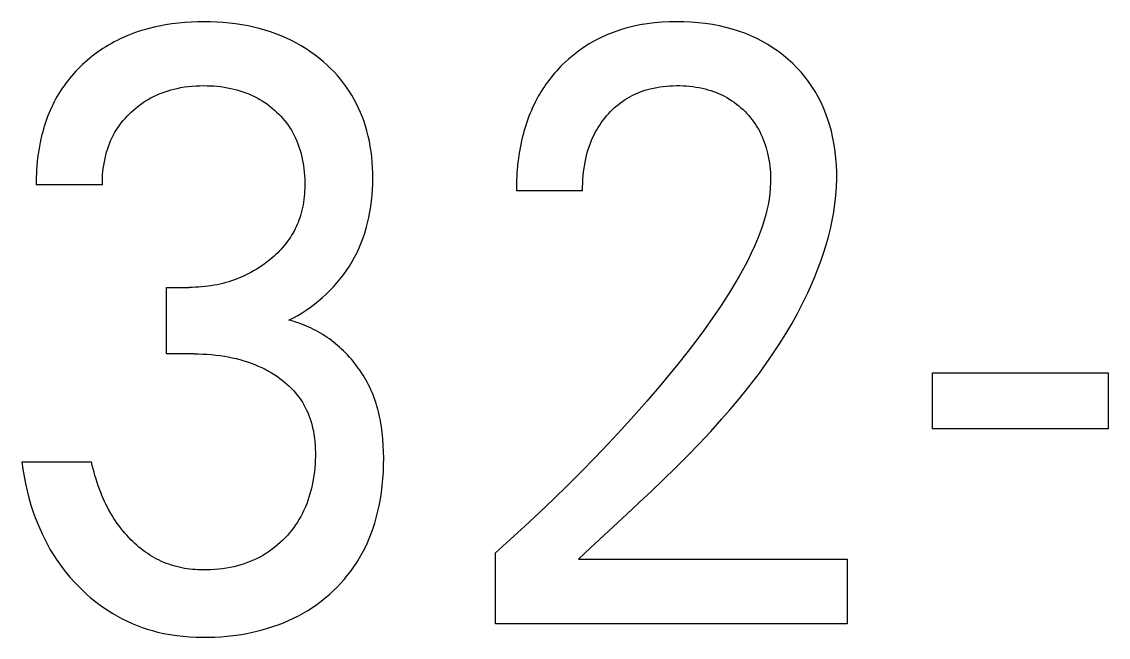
# Model space of a CAD drawing. Extents: x 10 to 622, y -523 to 292.
# Drawn here: x 290.024 to 290.655, y 102.47 to 102.827 of the extents above; entities that cross this region are included whole.
import ezdxf

# ---------------------------------------------------------------- set-up
doc = ezdxf.new("R2010")
doc.units = 0
doc.header["$LTSCALE"] = 5
doc.header["$MEASUREMENT"] = 0
doc.layers.get('0').update_dxf_attribs({"linetype": 'CONTINUOUS'})

msp = doc.modelspace()

# ---------------------------------------------------------------- linework, layer by layer
at = {"color": 7, "linetype": 'Continuous'}
for p, q in [((290.11537, 102.82636), (290.11163, 102.82591)), ((290.11912, 102.82671), (290.11537, 102.82636)), ((290.12288, 102.82695), (290.11912, 102.82671)), ((290.12664, 102.82709), (290.12288, 102.82695)), ((290.13041, 102.82713), (290.12664, 102.82709)), ((290.13405, 102.82709), (290.13041, 102.82713)), ((290.13769, 102.82695), (290.13405, 102.82709)), ((290.14133, 102.82672), (290.13769, 102.82695)), ((290.14495, 102.82639), (290.14133, 102.82672)), ((290.14857, 102.82595), (290.14495, 102.82639)), ((290.39156, 102.82647), (290.38731, 102.82595)), ((290.39583, 102.82684), (290.39156, 102.82647)), ((290.40012, 102.82706), (290.39583, 102.82684)), ((290.40441, 102.82713), (290.40012, 102.82706)), ((290.40859, 102.82708), (290.40441, 102.82713)), ((290.41277, 102.82689), (290.40859, 102.82708)), ((290.41694, 102.82657), (290.41277, 102.82689)), ((290.42109, 102.8261), (290.41694, 102.82657)), ((290.08982, 102.82061), (290.08702, 102.81955)), ((290.09265, 102.82159), (290.08982, 102.82061)), ((290.0955, 102.82248), (290.09265, 102.82159)), ((290.09838, 102.82328), (290.0955, 102.82248)), ((290.10129, 102.824), (290.09838, 102.82328)), ((290.10421, 102.82464), (290.10129, 102.824)), ((290.10791, 102.82533), (290.10421, 102.82464)), ((290.11163, 102.82591), (290.10791, 102.82533)), ((290.15217, 102.82541), (290.14857, 102.82595)), ((290.15575, 102.82475), (290.15217, 102.82541)), ((290.15903, 102.82404), (290.15575, 102.82475)), ((290.16228, 102.82323), (290.15903, 102.82404)), ((290.16551, 102.82231), (290.16228, 102.82323)), ((290.16871, 102.82129), (290.16551, 102.82231)), ((290.17187, 102.82017), (290.16871, 102.82129)), ((290.17498, 102.81893), (290.17187, 102.82017)), ((290.36759, 102.82096), (290.36393, 102.8195)), ((290.3713, 102.82226), (290.36759, 102.82096)), ((290.37507, 102.8234), (290.3713, 102.82226)), ((290.37888, 102.82437), (290.37507, 102.8234)), ((290.38308, 102.82525), (290.37888, 102.82437)), ((290.38731, 102.82595), (290.38308, 102.82525)), ((290.42522, 102.82547), (290.42109, 102.8261)), ((290.42933, 102.82469), (290.42522, 102.82547)), ((290.43304, 102.82384), (290.42933, 102.82469)), ((290.43672, 102.82284), (290.43304, 102.82384)), ((290.44036, 102.8217), (290.43672, 102.82284)), ((290.44395, 102.82041), (290.44036, 102.8217)), ((290.44748, 102.81897), (290.44395, 102.82041)), ((290.07648, 102.81452), (290.07483, 102.81357)), ((290.07815, 102.81544), (290.07648, 102.81452)), ((290.07984, 102.81632), (290.07815, 102.81544)), ((290.08155, 102.81716), (290.07984, 102.81632)), ((290.08427, 102.8184), (290.08155, 102.81716)), ((290.08702, 102.81955), (290.08427, 102.8184)), ((290.17806, 102.81759), (290.17498, 102.81893)), ((290.18098, 102.81619), (290.17806, 102.81759)), ((290.18386, 102.81468), (290.18098, 102.81619)), ((290.18668, 102.81307), (290.18386, 102.81468)), ((290.35364, 102.81422), (290.35051, 102.81223)), ((290.35685, 102.81607), (290.35364, 102.81422)), ((290.36035, 102.81787), (290.35685, 102.81607)), ((290.36393, 102.8195), (290.36035, 102.81787)), ((290.45094, 102.81738), (290.44748, 102.81897)), ((290.4542, 102.81569), (290.45094, 102.81738)), ((290.45738, 102.81386), (290.4542, 102.81569)), ((290.46048, 102.81189), (290.45738, 102.81386)), ((290.0669, 102.80828), (290.06539, 102.80711)), ((290.06844, 102.80941), (290.0669, 102.80828)), ((290.07, 102.8105), (290.06844, 102.80941)), ((290.07159, 102.81156), (290.07, 102.8105)), ((290.0732, 102.81258), (290.07159, 102.81156)), ((290.07483, 102.81357), (290.0732, 102.81258)), ((290.18944, 102.81137), (290.18668, 102.81307)), ((290.19214, 102.80956), (290.18944, 102.81137)), ((290.19477, 102.80766), (290.19214, 102.80956)), ((290.19734, 102.80567), (290.19477, 102.80766)), ((290.34455, 102.80782), (290.34171, 102.80542)), ((290.34748, 102.81009), (290.34455, 102.80782)), ((290.35051, 102.81223), (290.34748, 102.81009)), ((290.4635, 102.80978), (290.46048, 102.81189)), ((290.46642, 102.80754), (290.4635, 102.80978)), ((290.46924, 102.80518), (290.46642, 102.80754)), ((290.05973, 102.80227), (290.05842, 102.80101)), ((290.06107, 102.80349), (290.05973, 102.80227)), ((290.06243, 102.80469), (290.06107, 102.80349)), ((290.0639, 102.80592), (290.06243, 102.80469)), ((290.06539, 102.80711), (290.0639, 102.80592)), ((290.19951, 102.80385), (290.19734, 102.80567)), ((290.20163, 102.80196), (290.19951, 102.80385)), ((290.20368, 102.80001), (290.20163, 102.80196)), ((290.33832, 102.80225), (290.33715, 102.80107)), ((290.34, 102.80386), (290.33832, 102.80225)), ((290.34171, 102.80542), (290.34, 102.80386)), ((290.4718, 102.80283), (290.46924, 102.80518)), ((290.47427, 102.80038), (290.4718, 102.80283)), ((290.05346, 102.79573), (290.05229, 102.79434)), ((290.05465, 102.79709), (290.05346, 102.79573)), ((290.05588, 102.79842), (290.05465, 102.79709)), ((290.05714, 102.79973), (290.05588, 102.79842)), ((290.05842, 102.80101), (290.05714, 102.79973)), ((290.20567, 102.79798), (290.20368, 102.80001)), ((290.20759, 102.7959), (290.20567, 102.79798)), ((290.20943, 102.79374), (290.20759, 102.7959)), ((290.33165, 102.79484), (290.33063, 102.79353)), ((290.3327, 102.79613), (290.33165, 102.79484)), ((290.33378, 102.7974), (290.3327, 102.79613)), ((290.33488, 102.79864), (290.33378, 102.7974)), ((290.336, 102.79987), (290.33488, 102.79864)), ((290.33715, 102.80107), (290.336, 102.79987)), ((290.47663, 102.79782), (290.47427, 102.80038)), ((290.47888, 102.79516), (290.47663, 102.79782)), ((290.481, 102.79241), (290.47888, 102.79516)), ((290.04796, 102.78854), (290.04696, 102.78703)), ((290.04899, 102.79003), (290.04796, 102.78854)), ((290.05006, 102.79149), (290.04899, 102.79003)), ((290.05116, 102.79292), (290.05006, 102.79149)), ((290.05229, 102.79434), (290.05116, 102.79292)), ((290.11456, 102.78848), (290.11673, 102.78891)), ((290.11673, 102.78891), (290.11892, 102.78927)), ((290.11892, 102.78927), (290.12112, 102.78956)), ((290.12112, 102.78956), (290.12333, 102.78978)), ((290.12333, 102.78978), (290.12555, 102.78993)), ((290.12555, 102.78993), (290.12777, 102.79002)), ((290.12777, 102.79002), (290.12999, 102.79005)), ((290.12999, 102.79005), (290.13197, 102.79003)), ((290.13197, 102.79003), (290.13396, 102.78997)), ((290.13396, 102.78997), (290.13594, 102.78985)), ((290.13594, 102.78985), (290.13791, 102.78968)), ((290.13791, 102.78968), (290.13988, 102.78947)), ((290.13988, 102.78947), (290.14185, 102.78919)), ((290.14185, 102.78919), (290.1438, 102.78887)), ((290.1438, 102.78887), (290.14575, 102.78848)), ((290.21119, 102.79153), (290.20943, 102.79374)), ((290.21287, 102.78925), (290.21119, 102.79153)), ((290.21447, 102.78691), (290.21287, 102.78925)), ((290.32771, 102.78949), (290.32679, 102.78811)), ((290.32866, 102.79086), (290.32771, 102.78949)), ((290.32963, 102.79221), (290.32866, 102.79086)), ((290.33063, 102.79353), (290.32963, 102.79221)), ((290.3891, 102.78824), (290.39098, 102.78868)), ((290.39098, 102.78868), (290.39288, 102.78906)), ((290.39288, 102.78906), (290.39478, 102.78937)), ((290.39478, 102.78937), (290.39669, 102.78962)), ((290.39669, 102.78962), (290.39862, 102.78981)), ((290.39862, 102.78981), (290.40054, 102.78994)), ((290.40054, 102.78994), (290.40248, 102.79002)), ((290.40248, 102.79002), (290.40441, 102.79005)), ((290.40441, 102.79005), (290.40629, 102.79004)), ((290.40629, 102.79004), (290.40817, 102.78997)), ((290.40817, 102.78997), (290.41004, 102.78986)), ((290.41004, 102.78986), (290.41192, 102.7897)), ((290.41192, 102.7897), (290.41378, 102.78948)), ((290.41378, 102.78948), (290.41564, 102.78921)), ((290.41564, 102.78921), (290.41749, 102.78889)), ((290.41749, 102.78889), (290.41933, 102.78851)), ((290.483, 102.78957), (290.481, 102.79241)), ((290.48486, 102.78664), (290.483, 102.78957)), ((290.04414, 102.78228), (290.04327, 102.78063)), ((290.04505, 102.7839), (290.04414, 102.78228)), ((290.046, 102.7855), (290.04505, 102.7839)), ((290.04696, 102.78703), (290.046, 102.7855)), ((290.09788, 102.78209), (290.09942, 102.78295)), ((290.09942, 102.78295), (290.10099, 102.78376)), ((290.10099, 102.78376), (290.10261, 102.78454)), ((290.10261, 102.78454), (290.10426, 102.78526)), ((290.10426, 102.78526), (290.10593, 102.78593)), ((290.10593, 102.78593), (290.10763, 102.78654)), ((290.10763, 102.78654), (290.10934, 102.7871)), ((290.10934, 102.7871), (290.11106, 102.78761)), ((290.11106, 102.78761), (290.1128, 102.78807)), ((290.1128, 102.78807), (290.11456, 102.78848)), ((290.14575, 102.78848), (290.14752, 102.78807)), ((290.14752, 102.78807), (290.14928, 102.78762)), ((290.14928, 102.78762), (290.15102, 102.78711)), ((290.15102, 102.78711), (290.15275, 102.78655)), ((290.15275, 102.78655), (290.15446, 102.78593)), ((290.15446, 102.78593), (290.15615, 102.78527)), ((290.15615, 102.78527), (290.15782, 102.78454)), ((290.15782, 102.78454), (290.15945, 102.78376)), ((290.15945, 102.78376), (290.16102, 102.78295)), ((290.16102, 102.78295), (290.16256, 102.78209)), ((290.21597, 102.78452), (290.21447, 102.78691)), ((290.21738, 102.78208), (290.21597, 102.78452)), ((290.3234, 102.78241), (290.32254, 102.78076)), ((290.32421, 102.78386), (290.3234, 102.78241)), ((290.32504, 102.78529), (290.32421, 102.78386)), ((290.3259, 102.78671), (290.32504, 102.78529)), ((290.32679, 102.78811), (290.3259, 102.78671)), ((290.37457, 102.78195), (290.37592, 102.78279)), ((290.37592, 102.78279), (290.3773, 102.78358)), ((290.3773, 102.78358), (290.3787, 102.78433)), ((290.3787, 102.78433), (290.38013, 102.78503)), ((290.38013, 102.78503), (290.38158, 102.78568)), ((290.38158, 102.78568), (290.38305, 102.78628)), ((290.38305, 102.78628), (290.38454, 102.78684)), ((290.38454, 102.78684), (290.38605, 102.78736)), ((290.38605, 102.78736), (290.38757, 102.78782)), ((290.38757, 102.78782), (290.3891, 102.78824)), ((290.41933, 102.78851), (290.42099, 102.78811)), ((290.42099, 102.78811), (290.42265, 102.78766)), ((290.42265, 102.78766), (290.42429, 102.78716)), ((290.42429, 102.78716), (290.42592, 102.78661)), ((290.42592, 102.78661), (290.42752, 102.786)), ((290.42752, 102.786), (290.4291, 102.78535)), ((290.4291, 102.78535), (290.43066, 102.78464)), ((290.43066, 102.78464), (290.4322, 102.78387)), ((290.4322, 102.78387), (290.43366, 102.78308)), ((290.43366, 102.78308), (290.43509, 102.78223)), ((290.43509, 102.78223), (290.43649, 102.78133)), ((290.48662, 102.78354), (290.48486, 102.78664)), ((290.48823, 102.78035), (290.48662, 102.78354)), ((290.04164, 102.77728), (290.04089, 102.77558)), ((290.04244, 102.77897), (290.04164, 102.77728)), ((290.04327, 102.78063), (290.04244, 102.77897)), ((290.08929, 102.7759), (290.09064, 102.77705)), ((290.09064, 102.77705), (290.09202, 102.77815)), ((290.09202, 102.77815), (290.09344, 102.7792)), ((290.09344, 102.7792), (290.09489, 102.78021)), ((290.09489, 102.78021), (290.09637, 102.78117)), ((290.09637, 102.78117), (290.09788, 102.78209)), ((290.16256, 102.78209), (290.16406, 102.78118)), ((290.16406, 102.78118), (290.16554, 102.78022)), ((290.16554, 102.78022), (290.16698, 102.77921)), ((290.16698, 102.77921), (290.16839, 102.77815)), ((290.16839, 102.77815), (290.16977, 102.77705)), ((290.16977, 102.77705), (290.17111, 102.7759)), ((290.2187, 102.77959), (290.21738, 102.78208)), ((290.21993, 102.77705), (290.2187, 102.77959)), ((290.22107, 102.77447), (290.21993, 102.77705)), ((290.32091, 102.77742), (290.32016, 102.77572)), ((290.32171, 102.7791), (290.32091, 102.77742)), ((290.32254, 102.78076), (290.32171, 102.7791)), ((290.36596, 102.77487), (290.36709, 102.776)), ((290.36709, 102.776), (290.36825, 102.77709)), ((290.36825, 102.77709), (290.36945, 102.77814)), ((290.36945, 102.77814), (290.37068, 102.77916)), ((290.37068, 102.77916), (290.37195, 102.78013)), ((290.37195, 102.78013), (290.37324, 102.78106)), ((290.37324, 102.78106), (290.37457, 102.78195)), ((290.43649, 102.78133), (290.43787, 102.78039)), ((290.43787, 102.78039), (290.4392, 102.77939)), ((290.4392, 102.77939), (290.44051, 102.77835)), ((290.44051, 102.77835), (290.44178, 102.77727)), ((290.44178, 102.77727), (290.44301, 102.77615)), ((290.44301, 102.77615), (290.44416, 102.77503)), ((290.48971, 102.7771), (290.48823, 102.78035)), ((290.49104, 102.77378), (290.48971, 102.7771)), ((290.03884, 102.77038), (290.03823, 102.76861)), ((290.03949, 102.77213), (290.03884, 102.77038)), ((290.04017, 102.77386), (290.03949, 102.77213)), ((290.04089, 102.77558), (290.04017, 102.77386)), ((290.0822, 102.76839), (290.08327, 102.76973)), ((290.08327, 102.76973), (290.08439, 102.77104)), ((290.08439, 102.77104), (290.08556, 102.77232)), ((290.08556, 102.77232), (290.08676, 102.77355)), ((290.08676, 102.77355), (290.08801, 102.77475)), ((290.08801, 102.77475), (290.08929, 102.7759)), ((290.17111, 102.7759), (290.17237, 102.77475)), ((290.17237, 102.77475), (290.17359, 102.77356)), ((290.17359, 102.77356), (290.17477, 102.77233)), ((290.17477, 102.77233), (290.17591, 102.77107)), ((290.17591, 102.77107), (290.177, 102.76976)), ((290.177, 102.76976), (290.17805, 102.76842)), ((290.22212, 102.77185), (290.22107, 102.77447)), ((290.22309, 102.7692), (290.22212, 102.77185)), ((290.31809, 102.77054), (290.31748, 102.76878)), ((290.31875, 102.77228), (290.31809, 102.77054)), ((290.31943, 102.77401), (290.31875, 102.77228)), ((290.32016, 102.77572), (290.31943, 102.77401)), ((290.36073, 102.76856), (290.3617, 102.7699)), ((290.3617, 102.7699), (290.36271, 102.7712)), ((290.36271, 102.7712), (290.36377, 102.77247)), ((290.36377, 102.77247), (290.36486, 102.77371)), ((290.36486, 102.77371), (290.36596, 102.77487)), ((290.44416, 102.77503), (290.44527, 102.77387)), ((290.44527, 102.77387), (290.44634, 102.77268)), ((290.44634, 102.77268), (290.44737, 102.77145)), ((290.44737, 102.77145), (290.44836, 102.77019)), ((290.44836, 102.77019), (290.44931, 102.7689)), ((290.49223, 102.77041), (290.49104, 102.77378)), ((290.49329, 102.767), (290.49223, 102.77041)), ((290.03712, 102.76504), (290.03661, 102.76324)), ((290.03766, 102.76683), (290.03712, 102.76504)), ((290.03823, 102.76861), (290.03766, 102.76683)), ((290.07838, 102.76264), (290.07926, 102.76414)), ((290.07926, 102.76414), (290.08019, 102.76559)), ((290.08019, 102.76559), (290.08117, 102.767)), ((290.08117, 102.767), (290.0822, 102.76839)), ((290.17805, 102.76842), (290.17905, 102.76705)), ((290.17905, 102.76705), (290.18, 102.76564)), ((290.18, 102.76564), (290.1809, 102.76419)), ((290.1809, 102.76419), (290.18177, 102.76267)), ((290.22396, 102.76652), (290.22309, 102.7692)), ((290.22475, 102.76381), (290.22396, 102.76652)), ((290.22551, 102.76083), (290.22475, 102.76381)), ((290.31582, 102.76344), (290.31533, 102.76164)), ((290.31634, 102.76523), (290.31582, 102.76344)), ((290.31689, 102.76701), (290.31634, 102.76523)), ((290.31748, 102.76878), (290.31689, 102.76701)), ((290.35728, 102.76295), (290.35808, 102.76439)), ((290.35808, 102.76439), (290.35892, 102.76581)), ((290.35892, 102.76581), (290.3598, 102.7672)), ((290.3598, 102.7672), (290.36073, 102.76856)), ((290.44931, 102.7689), (290.45021, 102.76758)), ((290.45021, 102.76758), (290.45106, 102.76622)), ((290.45106, 102.76622), (290.45187, 102.76484)), ((290.45187, 102.76484), (290.45266, 102.76337)), ((290.45266, 102.76337), (290.4534, 102.76187)), ((290.49423, 102.76354), (290.49329, 102.767)), ((290.49512, 102.75965), (290.49423, 102.76354)), ((290.03514, 102.75702), (290.03471, 102.7548)), ((290.03562, 102.75923), (290.03514, 102.75702)), ((290.03614, 102.76143), (290.03562, 102.75923)), ((290.03661, 102.76324), (290.03614, 102.76143)), ((290.0754, 102.75633), (290.07606, 102.75795)), ((290.07606, 102.75795), (290.07678, 102.75954)), ((290.07678, 102.75954), (290.07755, 102.7611)), ((290.07755, 102.7611), (290.07838, 102.76264)), ((290.18177, 102.76267), (290.18259, 102.76111)), ((290.18259, 102.76111), (290.18334, 102.75953)), ((290.18334, 102.75953), (290.18405, 102.75791)), ((290.18405, 102.75791), (290.18469, 102.75628)), ((290.22616, 102.75782), (290.22551, 102.76083)), ((290.22672, 102.7548), (290.22616, 102.75782)), ((290.31445, 102.75801), (290.31401, 102.75597)), ((290.31488, 102.75983), (290.31445, 102.75801)), ((290.31533, 102.76164), (290.31488, 102.75983)), ((290.35421, 102.75607), (290.35492, 102.7579)), ((290.35492, 102.7579), (290.35569, 102.75971)), ((290.35569, 102.75971), (290.35653, 102.76148)), ((290.35653, 102.76148), (290.35728, 102.76295)), ((290.4534, 102.76187), (290.45408, 102.76034)), ((290.45408, 102.76034), (290.45472, 102.75879)), ((290.45472, 102.75879), (290.4553, 102.75722)), ((290.4553, 102.75722), (290.45584, 102.75563)), ((290.49585, 102.75573), (290.49512, 102.75965)), ((290.03433, 102.75258), (290.03399, 102.75034)), ((290.03471, 102.7548), (290.03433, 102.75258)), ((290.07325, 102.74966), (290.07371, 102.75136)), ((290.07371, 102.75136), (290.07422, 102.75303)), ((290.07422, 102.75303), (290.07478, 102.75469)), ((290.07478, 102.75469), (290.0754, 102.75633)), ((290.18469, 102.75628), (290.18529, 102.75462)), ((290.18529, 102.75462), (290.18584, 102.75295)), ((290.18584, 102.75295), (290.18633, 102.75126)), ((290.18633, 102.75126), (290.18678, 102.74956)), ((290.22718, 102.75175), (290.22672, 102.7548)), ((290.22755, 102.74869), (290.22718, 102.75175)), ((290.31324, 102.75185), (290.31291, 102.74979)), ((290.31361, 102.75391), (290.31324, 102.75185)), ((290.31401, 102.75597), (290.31361, 102.75391)), ((290.35243, 102.75044), (290.35296, 102.75234)), ((290.35296, 102.75234), (290.35356, 102.75421)), ((290.35356, 102.75421), (290.35421, 102.75607)), ((290.45584, 102.75563), (290.45633, 102.75402)), ((290.45633, 102.75402), (290.45678, 102.75241)), ((290.45678, 102.75241), (290.45718, 102.75078)), ((290.45718, 102.75078), (290.45759, 102.74893)), ((290.49644, 102.75179), (290.49585, 102.75573)), ((290.49688, 102.74783), (290.49644, 102.75179)), ((290.03345, 102.74587), (290.03325, 102.74363)), ((290.0337, 102.74811), (290.03345, 102.74587)), ((290.03399, 102.75034), (290.0337, 102.74811)), ((290.07208, 102.74398), (290.07241, 102.74588)), ((290.07241, 102.74588), (290.0728, 102.74778)), ((290.0728, 102.74778), (290.07325, 102.74966)), ((290.18678, 102.74956), (290.18722, 102.74764)), ((290.18722, 102.74764), (290.1876, 102.74571)), ((290.1876, 102.74571), (290.18793, 102.74377)), ((290.22783, 102.74563), (290.22755, 102.74869)), ((290.22802, 102.74255), (290.22783, 102.74563)), ((290.31236, 102.74564), (290.31214, 102.74356)), ((290.31262, 102.74772), (290.31236, 102.74564)), ((290.31291, 102.74979), (290.31262, 102.74772)), ((290.35076, 102.74224), (290.35111, 102.74443)), ((290.35111, 102.74443), (290.35153, 102.7466)), ((290.35153, 102.7466), (290.35195, 102.74853)), ((290.35195, 102.74853), (290.35243, 102.75044)), ((290.45759, 102.74893), (290.45795, 102.74708)), ((290.45795, 102.74708), (290.45825, 102.74521)), ((290.45825, 102.74521), (290.4585, 102.74334)), ((290.49718, 102.74386), (290.49688, 102.74783)), ((290.03297, 102.73915), (290.03289, 102.73692)), ((290.03309, 102.74139), (290.03297, 102.73915)), ((290.03325, 102.74363), (290.03309, 102.74139)), ((290.07131, 102.7363), (290.07142, 102.73822)), ((290.07142, 102.73822), (290.07158, 102.74014)), ((290.07158, 102.74014), (290.0718, 102.74206)), ((290.0718, 102.74206), (290.07208, 102.74398)), ((290.18793, 102.74377), (290.18819, 102.74182)), ((290.18819, 102.74182), (290.18841, 102.73986)), ((290.18841, 102.73986), (290.18857, 102.7379)), ((290.22814, 102.73947), (290.22802, 102.74255)), ((290.22818, 102.73638), (290.22814, 102.73947)), ((290.31179, 102.73941), (290.31166, 102.73733)), ((290.31195, 102.74149), (290.31179, 102.73941)), ((290.31214, 102.74356), (290.31195, 102.74149)), ((290.35024, 102.73784), (290.35047, 102.74004)), ((290.35047, 102.74004), (290.35076, 102.74224)), ((290.4585, 102.74334), (290.4587, 102.74147)), ((290.4587, 102.74147), (290.45884, 102.73959)), ((290.45884, 102.73959), (290.45893, 102.73771)), ((290.49733, 102.73988), (290.49718, 102.74386)), ((290.49735, 102.73589), (290.49733, 102.73988)), ((290.03289, 102.73692), (290.03285, 102.7347)), ((290.03285, 102.7347), (290.03285, 102.73248)), ((290.07125, 102.73248), (290.03285, 102.73248)), ((290.07125, 102.73439), (290.07131, 102.7363)), ((290.07125, 102.73248), (290.07125, 102.73439)), ((290.18857, 102.7379), (290.18867, 102.73593)), ((290.18867, 102.73593), (290.18873, 102.73396)), ((290.18873, 102.73199), (290.1887, 102.73039)), ((290.18873, 102.73396), (290.18873, 102.73199)), ((290.228, 102.72981), (290.22813, 102.7331)), ((290.22813, 102.7331), (290.22818, 102.73638)), ((290.31151, 102.73319), (290.31147, 102.73112)), ((290.31157, 102.73526), (290.31151, 102.73319)), ((290.31166, 102.73733), (290.31157, 102.73526)), ((290.34988, 102.73125), (290.34995, 102.73344)), ((290.34995, 102.73344), (290.35007, 102.73564)), ((290.35007, 102.73564), (290.35024, 102.73784)), ((290.45896, 102.73394), (290.45881, 102.73067)), ((290.45893, 102.73771), (290.45897, 102.73582)), ((290.45897, 102.73582), (290.45896, 102.73394)), ((290.49719, 102.73105), (290.49735, 102.73589)), ((290.18839, 102.72561), (290.18821, 102.72402)), ((290.18853, 102.7272), (290.18839, 102.72561)), ((290.18863, 102.7288), (290.18853, 102.7272)), ((290.1887, 102.73039), (290.18863, 102.7288)), ((290.22747, 102.72327), (290.22778, 102.72653)), ((290.22778, 102.72653), (290.228, 102.72981)), ((290.31147, 102.73112), (290.31147, 102.72906)), ((290.34986, 102.72906), (290.31147, 102.72906)), ((290.34986, 102.72906), (290.34988, 102.73125)), ((290.45851, 102.72741), (290.45806, 102.72417)), ((290.45881, 102.73067), (290.45851, 102.72741)), ((290.49632, 102.72139), (290.49685, 102.72622)), ((290.49685, 102.72622), (290.49719, 102.73105)), ((290.18743, 102.7193), (290.18708, 102.71774)), ((290.18774, 102.72087), (290.18743, 102.7193)), ((290.188, 102.72244), (290.18774, 102.72087)), ((290.18821, 102.72402), (290.188, 102.72244)), ((290.22653, 102.71678), (290.22705, 102.72001)), ((290.22705, 102.72001), (290.22747, 102.72327)), ((290.45749, 102.72093), (290.45679, 102.71772)), ((290.45806, 102.72417), (290.45749, 102.72093)), ((290.49561, 102.71659), (290.49632, 102.72139)), ((290.18581, 102.71335), (290.18534, 102.71203)), ((290.18624, 102.71467), (290.18581, 102.71335)), ((290.18668, 102.7162), (290.18624, 102.71467)), ((290.18708, 102.71774), (290.18668, 102.7162)), ((290.22517, 102.71036), (290.22591, 102.71356)), ((290.22591, 102.71356), (290.22653, 102.71678)), ((290.45598, 102.71453), (290.45506, 102.71136)), ((290.45679, 102.71772), (290.45598, 102.71453)), ((290.49474, 102.7118), (290.49561, 102.71659)), ((290.18311, 102.70692), (290.18247, 102.70569)), ((290.18372, 102.70818), (290.18311, 102.70692)), ((290.1843, 102.70945), (290.18372, 102.70818)), ((290.18484, 102.71073), (290.1843, 102.70945)), ((290.18534, 102.71203), (290.18484, 102.71073)), ((290.22351, 102.70453), (290.22439, 102.70743)), ((290.22439, 102.70743), (290.22517, 102.71036)), ((290.45405, 102.70821), (290.45295, 102.7051)), ((290.45506, 102.71136), (290.45405, 102.70821)), ((290.49253, 102.70231), (290.49371, 102.70704)), ((290.49371, 102.70704), (290.49474, 102.7118)), ((290.17956, 102.70093), (290.17876, 102.69979)), ((290.18034, 102.70209), (290.17956, 102.70093)), ((290.18108, 102.70327), (290.18034, 102.70209)), ((290.18179, 102.70447), (290.18108, 102.70327)), ((290.18247, 102.70569), (290.18179, 102.70447)), ((290.22145, 102.69882), (290.22253, 102.70166)), ((290.22253, 102.70166), (290.22351, 102.70453)), ((290.45178, 102.70201), (290.44985, 102.69736)), ((290.45295, 102.7051), (290.45178, 102.70201)), ((290.49121, 102.6976), (290.49253, 102.70231)), ((290.17402, 102.69416), (290.17299, 102.69311)), ((290.17503, 102.69523), (290.17402, 102.69416)), ((290.17601, 102.69633), (290.17503, 102.69523)), ((290.17695, 102.69746), (290.17601, 102.69633)), ((290.17787, 102.69861), (290.17695, 102.69746)), ((290.17876, 102.69979), (290.17787, 102.69861)), ((290.219, 102.69327), (290.22028, 102.69602)), ((290.22028, 102.69602), (290.22145, 102.69882)), ((290.44985, 102.69736), (290.44778, 102.69279)), ((290.48975, 102.69293), (290.49121, 102.6976)), ((290.16745, 102.68825), (290.16629, 102.68735)), ((290.1686, 102.68917), (290.16745, 102.68825)), ((290.16973, 102.69012), (290.1686, 102.68917)), ((290.17084, 102.69109), (290.16973, 102.69012)), ((290.17193, 102.69209), (290.17084, 102.69109)), ((290.17299, 102.69311), (290.17193, 102.69209)), ((290.21458, 102.68533), (290.21615, 102.68792)), ((290.21615, 102.68792), (290.21762, 102.69057)), ((290.21762, 102.69057), (290.219, 102.69327)), ((290.44558, 102.68829), (290.44326, 102.68386)), ((290.44778, 102.69279), (290.44558, 102.68829)), ((290.48646, 102.6837), (290.48816, 102.6883)), ((290.48816, 102.6883), (290.48975, 102.69293)), ((290.15745, 102.68168), (290.1559, 102.68086)), ((290.15898, 102.68253), (290.15745, 102.68168)), ((290.16048, 102.68342), (290.15898, 102.68253)), ((290.16197, 102.68435), (290.16048, 102.68342)), ((290.16343, 102.68531), (290.16197, 102.68435)), ((290.16487, 102.68631), (290.16343, 102.68531)), ((290.16629, 102.68735), (290.16487, 102.68631)), ((290.21115, 102.68034), (290.21291, 102.6828)), ((290.21291, 102.6828), (290.21458, 102.68533)), ((290.44326, 102.68386), (290.44083, 102.67948)), ((290.48464, 102.67915), (290.48646, 102.6837)), ((290.14124, 102.67534), (290.13955, 102.67493)), ((290.14292, 102.67579), (290.14124, 102.67534)), ((290.1446, 102.67628), (290.14292, 102.67579)), ((290.14625, 102.67682), (290.1446, 102.67628)), ((290.1479, 102.67739), (290.14625, 102.67682)), ((290.14953, 102.67801), (290.1479, 102.67739)), ((290.15114, 102.67866), (290.14953, 102.67801)), ((290.15274, 102.67935), (290.15114, 102.67866)), ((290.15433, 102.68009), (290.15274, 102.67935)), ((290.1559, 102.68086), (290.15433, 102.68009)), ((290.20536, 102.67335), (290.20737, 102.67561)), ((290.20737, 102.67561), (290.2093, 102.67794)), ((290.2093, 102.67794), (290.21115, 102.68034)), ((290.4383, 102.67516), (290.43568, 102.6709)), ((290.44083, 102.67948), (290.4383, 102.67516)), ((290.48272, 102.67464), (290.48464, 102.67915)), ((290.10838, 102.63441), (290.10838, 102.67295)), ((290.10838, 102.67295), (290.1216, 102.67295)), ((290.12341, 102.67297), (290.1216, 102.67295)), ((290.12523, 102.67303), (290.12341, 102.67297)), ((290.12704, 102.67312), (290.12523, 102.67303)), ((290.12885, 102.67326), (290.12704, 102.67312)), ((290.13066, 102.67343), (290.12885, 102.67326)), ((290.13247, 102.67365), (290.13066, 102.67343)), ((290.13427, 102.67391), (290.13247, 102.67365)), ((290.13606, 102.67421), (290.13427, 102.67391)), ((290.13785, 102.67455), (290.13606, 102.67421)), ((290.13955, 102.67493), (290.13785, 102.67455)), ((290.19891, 102.66704), (290.20111, 102.66905)), ((290.20111, 102.66905), (290.20327, 102.67116)), ((290.20327, 102.67116), (290.20536, 102.67335)), ((290.43568, 102.6709), (290.43299, 102.66667)), ((290.47771, 102.66399), (290.48071, 102.67019)), ((290.48071, 102.67019), (290.48272, 102.67464)), ((290.19198, 102.66149), (290.19433, 102.66325)), ((290.19433, 102.66325), (290.19665, 102.66511)), ((290.19665, 102.66511), (290.19891, 102.66704)), ((290.43024, 102.66249), (290.42546, 102.6555)), ((290.43299, 102.66667), (290.43024, 102.66249)), ((290.47455, 102.65789), (290.47771, 102.66399)), ((290.18209, 102.65527), (290.18463, 102.6567)), ((290.18463, 102.6567), (290.18713, 102.65821)), ((290.18713, 102.65821), (290.18958, 102.65981)), ((290.18958, 102.65981), (290.19198, 102.66149)), ((290.47122, 102.6519), (290.47455, 102.65789)), ((290.1795, 102.65393), (290.18209, 102.65527)), ((290.18099, 102.65355), (290.1795, 102.65393)), ((290.18247, 102.65314), (290.18099, 102.65355)), ((290.18394, 102.65269), (290.18247, 102.65314)), ((290.18539, 102.65221), (290.18394, 102.65269)), ((290.18684, 102.65169), (290.18539, 102.65221)), ((290.18826, 102.65114), (290.18684, 102.65169)), ((290.18968, 102.65056), (290.18826, 102.65114)), ((290.19108, 102.64994), (290.18968, 102.65056)), ((290.19246, 102.6493), (290.19108, 102.64994)), ((290.42546, 102.6555), (290.42055, 102.6486)), ((290.46774, 102.64599), (290.47122, 102.6519)), ((290.19383, 102.64862), (290.19246, 102.6493)), ((290.19518, 102.64791), (290.19383, 102.64862)), ((290.19652, 102.64717), (290.19518, 102.64791)), ((290.19784, 102.6464), (290.19652, 102.64717)), ((290.19915, 102.64561), (290.19784, 102.6464)), ((290.20043, 102.64478), (290.19915, 102.64561)), ((290.2017, 102.64393), (290.20043, 102.64478)), ((290.20295, 102.64305), (290.2017, 102.64393)), ((290.42055, 102.6486), (290.41551, 102.6418)), ((290.46412, 102.64019), (290.46774, 102.64599)), ((290.20418, 102.64214), (290.20295, 102.64305)), ((290.20539, 102.64121), (290.20418, 102.64214)), ((290.20659, 102.64025), (290.20539, 102.64121)), ((290.20776, 102.63927), (290.20659, 102.64025)), ((290.20891, 102.63826), (290.20776, 102.63927)), ((290.21004, 102.63723), (290.20891, 102.63826)), ((290.21123, 102.6361), (290.21004, 102.63723)), ((290.41551, 102.6418), (290.41036, 102.63508)), ((290.46036, 102.63447), (290.46412, 102.64019)), ((290.12453, 102.63441), (290.10838, 102.63441)), ((290.12453, 102.63441), (290.12704, 102.63438)), ((290.12704, 102.63438), (290.12955, 102.63431)), ((290.12955, 102.63431), (290.13206, 102.63418)), ((290.13206, 102.63418), (290.13457, 102.63399)), ((290.13457, 102.63399), (290.13706, 102.63374)), ((290.13706, 102.63374), (290.13956, 102.63343)), ((290.13956, 102.63343), (290.14204, 102.63305)), ((290.14204, 102.63305), (290.14431, 102.63265)), ((290.14431, 102.63265), (290.14657, 102.63219)), ((290.14657, 102.63219), (290.14882, 102.63167)), ((290.14882, 102.63167), (290.15105, 102.6311)), ((290.15105, 102.6311), (290.15327, 102.63046)), ((290.21239, 102.63495), (290.21123, 102.6361)), ((290.21352, 102.63377), (290.21239, 102.63495)), ((290.21463, 102.63256), (290.21352, 102.63377)), ((290.21571, 102.63134), (290.21463, 102.63256)), ((290.21676, 102.63009), (290.21571, 102.63134)), ((290.41036, 102.63508), (290.40511, 102.62844)), ((290.45647, 102.62884), (290.46036, 102.63447)), ((290.15327, 102.63046), (290.15546, 102.62975)), ((290.15546, 102.62975), (290.15764, 102.62899)), ((290.15764, 102.62899), (290.15968, 102.6282)), ((290.15968, 102.6282), (290.16169, 102.62736)), ((290.16169, 102.62736), (290.16368, 102.62646)), ((290.16368, 102.62646), (290.16564, 102.62549)), ((290.16564, 102.62549), (290.16757, 102.62446)), ((290.21779, 102.62881), (290.21676, 102.63009)), ((290.21879, 102.62752), (290.21779, 102.62881)), ((290.21976, 102.6262), (290.21879, 102.62752)), ((290.2207, 102.62487), (290.21976, 102.6262)), ((290.22161, 102.62351), (290.2207, 102.62487)), ((290.40511, 102.62844), (290.39976, 102.62188)), ((290.45245, 102.62329), (290.45647, 102.62884)), ((290.16757, 102.62446), (290.16946, 102.62337)), ((290.16946, 102.62337), (290.17132, 102.62221)), ((290.17132, 102.62221), (290.17279, 102.62123)), ((290.17279, 102.62123), (290.17422, 102.62021)), ((290.17422, 102.62021), (290.17563, 102.61915)), ((290.17563, 102.61915), (290.177, 102.61804)), ((290.22249, 102.62214), (290.22161, 102.62351)), ((290.22334, 102.62075), (290.22249, 102.62214)), ((290.22415, 102.61934), (290.22334, 102.62075)), ((290.22494, 102.61791), (290.22415, 102.61934)), ((290.39976, 102.62188), (290.39434, 102.61538)), ((290.44832, 102.61782), (290.45245, 102.62329)), ((290.55295, 102.59099), (290.55295, 102.62343)), ((290.55295, 102.62343), (290.65491, 102.62343)), ((290.65491, 102.62343), (290.65491, 102.59099)), ((290.177, 102.61804), (290.17834, 102.6169)), ((290.17834, 102.6169), (290.17964, 102.6157)), ((290.17964, 102.6157), (290.18089, 102.61447)), ((290.18089, 102.61447), (290.1821, 102.61319)), ((290.1821, 102.61319), (290.18326, 102.61187)), ((290.22569, 102.61647), (290.22494, 102.61791)), ((290.22641, 102.61501), (290.22569, 102.61647)), ((290.22709, 102.61354), (290.22641, 102.61501)), ((290.22775, 102.61206), (290.22709, 102.61354)), ((290.22836, 102.61056), (290.22775, 102.61206)), ((290.39434, 102.61538), (290.38715, 102.607)), ((290.43974, 102.60711), (290.44408, 102.61243)), ((290.44408, 102.61243), (290.44832, 102.61782)), ((290.18326, 102.61187), (290.18437, 102.6105)), ((290.18437, 102.6105), (290.18539, 102.60915)), ((290.18539, 102.60915), (290.18636, 102.60775)), ((290.18636, 102.60775), (290.18728, 102.60633)), ((290.18728, 102.60633), (290.18815, 102.60486)), ((290.22898, 102.60895), (290.22836, 102.61056)), ((290.22955, 102.60734), (290.22898, 102.60895)), ((290.23009, 102.60571), (290.22955, 102.60734)), ((290.2306, 102.60407), (290.23009, 102.60571)), ((290.38715, 102.607), (290.37986, 102.59872)), ((290.4353, 102.60186), (290.43974, 102.60711)), ((290.18815, 102.60486), (290.18896, 102.60337)), ((290.18896, 102.60337), (290.18972, 102.60185)), ((290.18972, 102.60185), (290.19043, 102.60031)), ((290.19043, 102.60031), (290.19108, 102.59874)), ((290.23106, 102.60242), (290.2306, 102.60407)), ((290.23149, 102.60075), (290.23106, 102.60242)), ((290.23189, 102.59908), (290.23149, 102.60075)), ((290.43077, 102.59668), (290.4353, 102.60186)), ((290.19108, 102.59874), (290.19167, 102.59715)), ((290.19167, 102.59715), (290.19221, 102.59554)), ((290.19221, 102.59554), (290.19278, 102.59357)), ((290.19278, 102.59357), (290.19327, 102.59158)), ((290.23226, 102.5974), (290.23189, 102.59908)), ((290.23259, 102.59571), (290.23226, 102.5974)), ((290.23289, 102.59402), (290.23259, 102.59571)), ((290.23316, 102.59231), (290.23289, 102.59402)), ((290.37986, 102.59872), (290.37245, 102.59054)), ((290.42422, 102.58943), (290.43077, 102.59668)), ((290.19327, 102.59158), (290.19369, 102.58958)), ((290.19369, 102.58958), (290.19403, 102.58756)), ((290.19403, 102.58756), (290.1943, 102.58552)), ((290.23341, 102.5906), (290.23316, 102.59231)), ((290.23362, 102.58889), (290.23341, 102.5906)), ((290.234, 102.58516), (290.23362, 102.58889)), ((290.37245, 102.59054), (290.36494, 102.58245)), ((290.41753, 102.58231), (290.42422, 102.58943)), ((290.65491, 102.59099), (290.55295, 102.59099)), ((290.1943, 102.58552), (290.19452, 102.58348)), ((290.19452, 102.58348), (290.19467, 102.58143)), ((290.19467, 102.58143), (290.19477, 102.57938)), ((290.23426, 102.58141), (290.234, 102.58516)), ((290.23441, 102.57766), (290.23426, 102.58141)), ((290.36494, 102.58245), (290.35717, 102.57428)), ((290.41072, 102.57529), (290.41753, 102.58231)), ((290.19482, 102.57506), (290.19476, 102.5728)), ((290.19477, 102.57938), (290.19482, 102.57732)), ((290.19482, 102.57732), (290.19482, 102.57506)), ((290.23447, 102.57391), (290.23441, 102.57766)), ((290.35717, 102.57428), (290.3493, 102.5662)), ((290.40381, 102.56836), (290.41072, 102.57529)), ((290.02446, 102.57171), (290.02506, 102.56751)), ((290.02446, 102.57171), (290.06495, 102.57171)), ((290.06541, 102.56972), (290.06495, 102.57171)), ((290.0659, 102.56773), (290.06541, 102.56972)), ((290.19448, 102.56828), (290.19425, 102.56604)), ((290.19465, 102.57054), (290.19448, 102.56828)), ((290.19476, 102.5728), (290.19465, 102.57054)), ((290.23429, 102.56592), (290.23443, 102.56991)), ((290.23443, 102.56991), (290.23447, 102.57391)), ((290.39683, 102.56153), (290.40381, 102.56836)), ((290.02506, 102.56751), (290.02578, 102.56331)), ((290.02578, 102.56331), (290.02661, 102.55913)), ((290.06642, 102.56574), (290.0659, 102.56773)), ((290.06697, 102.56376), (290.06642, 102.56574)), ((290.06756, 102.56179), (290.06697, 102.56376)), ((290.06819, 102.55983), (290.06756, 102.56179)), ((290.19361, 102.56156), (290.19319, 102.55934)), ((290.19396, 102.5638), (290.19361, 102.56156)), ((290.19425, 102.56604), (290.19396, 102.5638)), ((290.23368, 102.55799), (290.23404, 102.56195)), ((290.23404, 102.56195), (290.23429, 102.56592)), ((290.3493, 102.5662), (290.34133, 102.55821)), ((290.02661, 102.55913), (290.02756, 102.55496)), ((290.06885, 102.55787), (290.06819, 102.55983)), ((290.06955, 102.55594), (290.06885, 102.55787)), ((290.07029, 102.55401), (290.06955, 102.55594)), ((290.19272, 102.55713), (290.19224, 102.55517)), ((290.19319, 102.55934), (290.19272, 102.55713)), ((290.23319, 102.55405), (290.23368, 102.55799)), ((290.34133, 102.55821), (290.33326, 102.55033)), ((290.38979, 102.55477), (290.39683, 102.56153)), ((290.02756, 102.55496), (290.02863, 102.55082)), ((290.02863, 102.55082), (290.02983, 102.54671)), ((290.071, 102.55227), (290.07029, 102.55401)), ((290.07174, 102.55055), (290.071, 102.55227)), ((290.07251, 102.54884), (290.07174, 102.55055)), ((290.19049, 102.54936), (290.1898, 102.54746)), ((290.19113, 102.55128), (290.19049, 102.54936)), ((290.19171, 102.55322), (290.19113, 102.55128)), ((290.19224, 102.55517), (290.19171, 102.55322)), ((290.23185, 102.54623), (290.23258, 102.55013)), ((290.23258, 102.55013), (290.23319, 102.55405)), ((290.33326, 102.55033), (290.32491, 102.54235)), ((290.38271, 102.54809), (290.38979, 102.55477)), ((290.02983, 102.54671), (290.03115, 102.54264)), ((290.07332, 102.54714), (290.07251, 102.54884)), ((290.07417, 102.54547), (290.07332, 102.54714)), ((290.07505, 102.54381), (290.07417, 102.54547)), ((290.07597, 102.54218), (290.07505, 102.54381)), ((290.18823, 102.54374), (290.18736, 102.54192)), ((290.18905, 102.54559), (290.18823, 102.54374)), ((290.1898, 102.54746), (290.18905, 102.54559)), ((290.23097, 102.54236), (290.23185, 102.54623)), ((290.37562, 102.54146), (290.38271, 102.54809)), ((290.03115, 102.54264), (290.0323, 102.53941)), ((290.0323, 102.53941), (290.03354, 102.53621)), ((290.07692, 102.54056), (290.07597, 102.54218)), ((290.07791, 102.53897), (290.07692, 102.54056)), ((290.07888, 102.53749), (290.07791, 102.53897)), ((290.07988, 102.53604), (290.07888, 102.53749)), ((290.18446, 102.53681), (290.18339, 102.5352)), ((290.18547, 102.53846), (290.18446, 102.53681)), ((290.18643, 102.54014), (290.18547, 102.53846)), ((290.18736, 102.54192), (290.18643, 102.54014)), ((290.2293, 102.53626), (290.23018, 102.5393)), ((290.23018, 102.5393), (290.23097, 102.54236)), ((290.32491, 102.54235), (290.31646, 102.53447)), ((290.35449, 102.52184), (290.37562, 102.54146)), ((290.03354, 102.53621), (290.03487, 102.53304)), ((290.03487, 102.53304), (290.03628, 102.52991)), ((290.08092, 102.53461), (290.07988, 102.53604)), ((290.08199, 102.53321), (290.08092, 102.53461)), ((290.08309, 102.53183), (290.08199, 102.53321)), ((290.08422, 102.53047), (290.08309, 102.53183)), ((290.08539, 102.52915), (290.08422, 102.53047)), ((290.17988, 102.53059), (290.17861, 102.52913)), ((290.1811, 102.53209), (290.17988, 102.53059)), ((290.18227, 102.53363), (290.1811, 102.53209)), ((290.18339, 102.5352), (290.18227, 102.53363)), ((290.2261, 102.52733), (290.22726, 102.53028)), ((290.22726, 102.53028), (290.22833, 102.53325)), ((290.22833, 102.53325), (290.2293, 102.53626)), ((290.31646, 102.53447), (290.30793, 102.5267)), ((290.03628, 102.52991), (290.03778, 102.52683)), ((290.03778, 102.52683), (290.03937, 102.5238)), ((290.03937, 102.5238), (290.04105, 102.52081)), ((290.08659, 102.52785), (290.08539, 102.52915)), ((290.08782, 102.52658), (290.08659, 102.52785)), ((290.08895, 102.52547), (290.08782, 102.52658)), ((290.0901, 102.52439), (290.08895, 102.52547)), ((290.09128, 102.52333), (290.0901, 102.52439)), ((290.17446, 102.52494), (290.17295, 102.5236)), ((290.17594, 102.52634), (290.17446, 102.52494)), ((290.1773, 102.52771), (290.17594, 102.52634)), ((290.17861, 102.52913), (290.1773, 102.52771)), ((290.22349, 102.52157), (290.22484, 102.52443)), ((290.22484, 102.52443), (290.2261, 102.52733)), ((290.30793, 102.5267), (290.2993, 102.51902)), ((290.04105, 102.52081), (290.04283, 102.51788)), ((290.04283, 102.51788), (290.04463, 102.51511)), ((290.09249, 102.52231), (290.09128, 102.52333)), ((290.09371, 102.52131), (290.09249, 102.52231)), ((290.09497, 102.52034), (290.09371, 102.52131)), ((290.09624, 102.51941), (290.09497, 102.52034)), ((290.09755, 102.51851), (290.09624, 102.51941)), ((290.09887, 102.51765), (290.09755, 102.51851)), ((290.10022, 102.51682), (290.09887, 102.51765)), ((290.16473, 102.51771), (290.16297, 102.51672)), ((290.16646, 102.51877), (290.16473, 102.51771)), ((290.16814, 102.51989), (290.16646, 102.51877)), ((290.16978, 102.52107), (290.16814, 102.51989)), ((290.17139, 102.52231), (290.16978, 102.52107)), ((290.17295, 102.5236), (290.17139, 102.52231)), ((290.22048, 102.51601), (290.22204, 102.51876)), ((290.22204, 102.51876), (290.22349, 102.52157)), ((290.2993, 102.47779), (290.2993, 102.51902)), ((290.34755, 102.51536), (290.35449, 102.52184)), ((290.04463, 102.51511), (290.04651, 102.5124)), ((290.04651, 102.5124), (290.04848, 102.50974)), ((290.10154, 102.51607), (290.10022, 102.51682)), ((290.10288, 102.51535), (290.10154, 102.51607)), ((290.10424, 102.51466), (290.10288, 102.51535)), ((290.10562, 102.51402), (290.10424, 102.51466)), ((290.10701, 102.51341), (290.10562, 102.51402)), ((290.10842, 102.51284), (290.10701, 102.51341)), ((290.10985, 102.51231), (290.10842, 102.51284)), ((290.11129, 102.51182), (290.10985, 102.51231)), ((290.11274, 102.51138), (290.11129, 102.51182)), ((290.11421, 102.51097), (290.11274, 102.51138)), ((290.14959, 102.51144), (290.14759, 102.51094)), ((290.15157, 102.51201), (290.14959, 102.51144)), ((290.15354, 102.51263), (290.15157, 102.51201)), ((290.15548, 102.51332), (290.15354, 102.51263)), ((290.1574, 102.51407), (290.15548, 102.51332)), ((290.15929, 102.51489), (290.1574, 102.51407)), ((290.16115, 102.51577), (290.15929, 102.51489)), ((290.16297, 102.51672), (290.16115, 102.51577)), ((290.21719, 102.51086), (290.21888, 102.5134)), ((290.21888, 102.5134), (290.22048, 102.51601)), ((290.34755, 102.51536), (290.50343, 102.51536)), ((290.50343, 102.51536), (290.50343, 102.47779)), ((290.04848, 102.50974), (290.05053, 102.50715)), ((290.05053, 102.50715), (290.05266, 102.50462)), ((290.11573, 102.51059), (290.11421, 102.51097)), ((290.11727, 102.51026), (290.11573, 102.51059)), ((290.11882, 102.50997), (290.11727, 102.51026)), ((290.12037, 102.50972), (290.11882, 102.50997)), ((290.12193, 102.50952), (290.12037, 102.50972)), ((290.12349, 102.50935), (290.12193, 102.50952)), ((290.12506, 102.50921), (290.12349, 102.50935)), ((290.12663, 102.50911), (290.12506, 102.50921)), ((290.12821, 102.50905), (290.12663, 102.50911)), ((290.12978, 102.50902), (290.12821, 102.50905)), ((290.13203, 102.50903), (290.12978, 102.50902)), ((290.13427, 102.5091), (290.13203, 102.50903)), ((290.13651, 102.50924), (290.13427, 102.5091)), ((290.13875, 102.50944), (290.13651, 102.50924)), ((290.14097, 102.50971), (290.13875, 102.50944)), ((290.14319, 102.51005), (290.14097, 102.50971)), ((290.1454, 102.51046), (290.14319, 102.51005)), ((290.14759, 102.51094), (290.1454, 102.51046)), ((290.21159, 102.50359), (290.21354, 102.50594)), ((290.21354, 102.50594), (290.21541, 102.50837)), ((290.21541, 102.50837), (290.21719, 102.51086)), ((290.05266, 102.50462), (290.05486, 102.50215)), ((290.05486, 102.50215), (290.05714, 102.49975)), ((290.05714, 102.49975), (290.0595, 102.49743)), ((290.20526, 102.49694), (290.20744, 102.49908)), ((290.20744, 102.49908), (290.20955, 102.5013)), ((290.20955, 102.5013), (290.21159, 102.50359)), ((290.0595, 102.49743), (290.06185, 102.49525)), ((290.06185, 102.49525), (290.06426, 102.49314)), ((290.06426, 102.49314), (290.06674, 102.4911)), ((290.19817, 102.49089), (290.20062, 102.49284)), ((290.20062, 102.49284), (290.203, 102.49487)), ((290.203, 102.49487), (290.20526, 102.49694)), ((290.06674, 102.4911), (290.06928, 102.48915)), ((290.06928, 102.48915), (290.07188, 102.48727)), ((290.07188, 102.48727), (290.07454, 102.48549)), ((290.19045, 102.48556), (290.19308, 102.48725)), ((290.19308, 102.48725), (290.19566, 102.48902)), ((290.19566, 102.48902), (290.19817, 102.49089)), ((290.07454, 102.48549), (290.07726, 102.48379)), ((290.07726, 102.48379), (290.08003, 102.48218)), ((290.08003, 102.48218), (290.0828, 102.4807)), ((290.0828, 102.4807), (290.08562, 102.47932)), ((290.1763, 102.4784), (290.17929, 102.47967)), ((290.17929, 102.47967), (290.18223, 102.48104)), ((290.18223, 102.48104), (290.18502, 102.48246)), ((290.18502, 102.48246), (290.18776, 102.48396)), ((290.18776, 102.48396), (290.19045, 102.48556)), ((290.08562, 102.47932), (290.08847, 102.47803)), ((290.08847, 102.47803), (290.09138, 102.47683)), ((290.09138, 102.47683), (290.09432, 102.47573)), ((290.09432, 102.47573), (290.09729, 102.47473)), ((290.09729, 102.47473), (290.10029, 102.47383)), ((290.10029, 102.47383), (290.10332, 102.47303)), ((290.15768, 102.47275), (290.16085, 102.47347)), ((290.16085, 102.47347), (290.164, 102.47427)), ((290.164, 102.47427), (290.16712, 102.47517)), ((290.16712, 102.47517), (290.17021, 102.47615)), ((290.17021, 102.47615), (290.17328, 102.47723)), ((290.17328, 102.47723), (290.1763, 102.4784)), ((290.50343, 102.47779), (290.2993, 102.47779)), ((290.10332, 102.47303), (290.10698, 102.47221)), ((290.10698, 102.47221), (290.11067, 102.47153)), ((290.11067, 102.47153), (290.11438, 102.47098)), ((290.11438, 102.47098), (290.11811, 102.47056)), ((290.11811, 102.47056), (290.12185, 102.47026)), ((290.12185, 102.47026), (290.1256, 102.47007)), ((290.1256, 102.47007), (290.12936, 102.46999)), ((290.12936, 102.46999), (290.13293, 102.47)), ((290.13293, 102.47), (290.13649, 102.4701)), ((290.13649, 102.4701), (290.14005, 102.4703)), ((290.14005, 102.4703), (290.1436, 102.4706)), ((290.1436, 102.4706), (290.14714, 102.47099)), ((290.14714, 102.47099), (290.15067, 102.47147)), ((290.15067, 102.47147), (290.15419, 102.47206)), ((290.15419, 102.47206), (290.15768, 102.47275))]:
    msp.add_line(p, q, dxfattribs=at)

doc.saveas('drawing.dxf')
